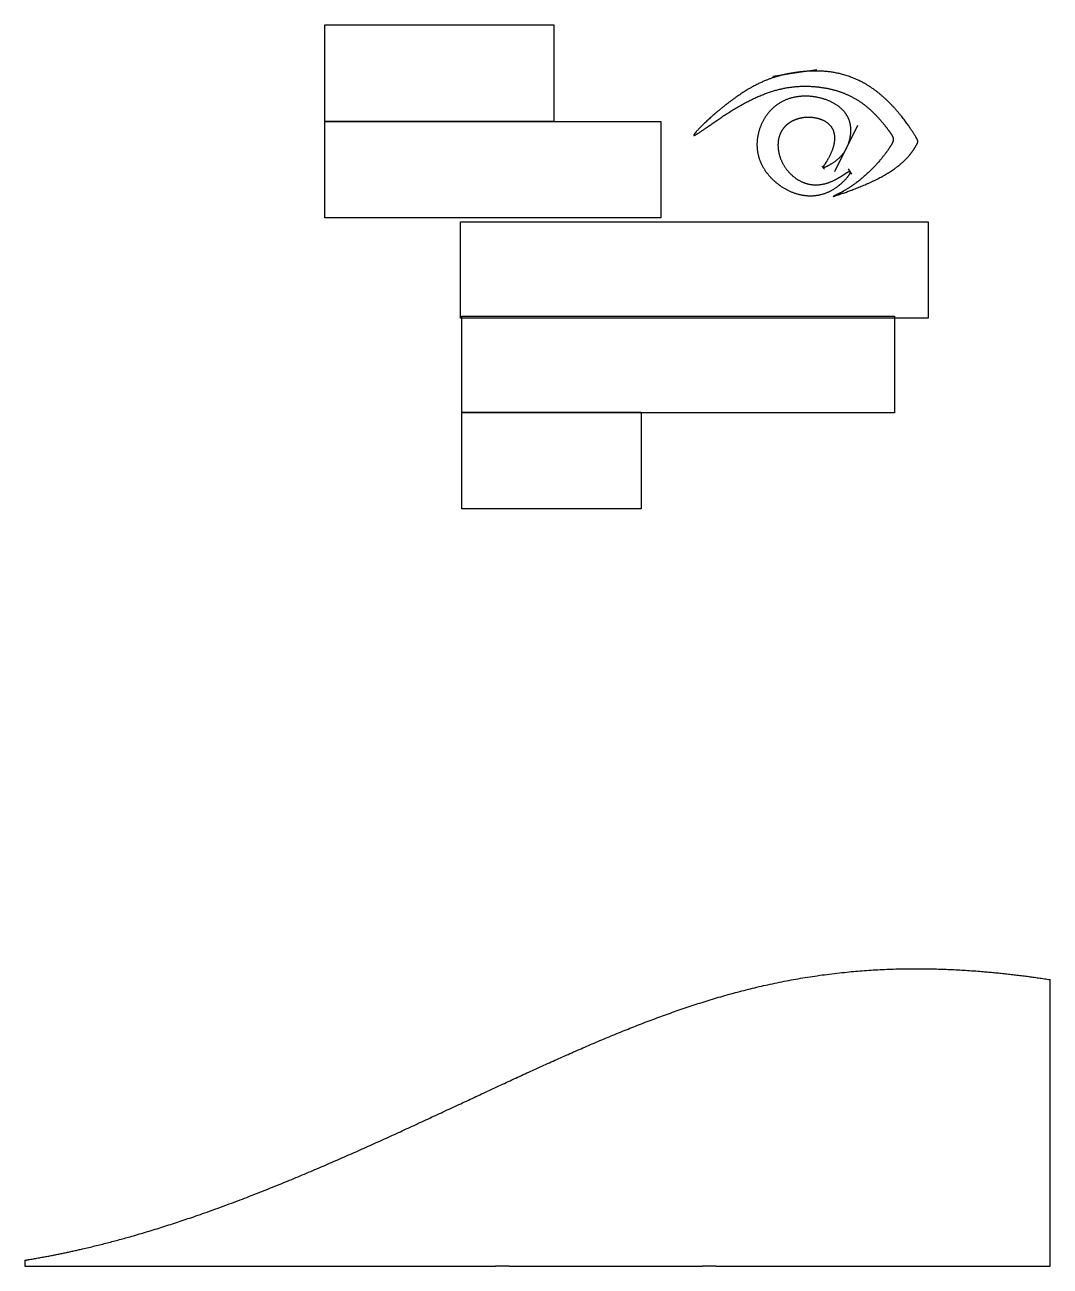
# Model space of a CAD drawing. Header units: inches. Extents: x -0.74 to 1.92, y -1.62 to 1.59.
import ezdxf

# ---------------------------------------------------------------- set-up
doc = ezdxf.new("R2010")
doc.units = ezdxf.units.IN
doc.layers.get('0').update_dxf_attribs({"linetype": 'CONTINUOUS'})

msp = doc.modelspace()

# ---------------------------------------------------------------- linework, layer by layer
for p, q in [((1.2007, 1.4588), (1.3149, 1.4761)), ((1.3613, 1.2114), (1.4213, 1.3314)), ((1.3276, 1.2251), (1.3349, 1.2176)), ((1.4056, 1.2042), (1.397, 1.2186)), ((1.9189, -1.6235), (1.9189, -0.8814)), ((-0.735, -1.6082), (-0.735, -1.6235)), ((-0.735, -1.6235), (0.4834, -1.6235)), ((0.5189, -1.6231), (1.0189, -1.6231)), ((1.0544, -1.6235), (1.9189, -1.6235))]:
    msp.add_line(p, q)
for points in [[(0.6346, 1.3414), (0.0413, 1.3414), (0.0413, 1.5914), (0.6346, 1.5914)], [(0.0413, 1.0914), (0.0413, 1.3414), (0.9108, 1.3414), (0.9108, 1.0914)], [(1.6034, 0.8314), (0.3929, 0.8314), (0.3929, 1.0814), (1.6034, 1.0814)], [(1.5157, 0.5867), (0.3957, 0.5867), (0.3957, 0.8367), (1.5157, 0.8367)], [(0.8599, 0.3383), (0.3957, 0.3383), (0.3957, 0.5883), (0.8599, 0.5883)]]:
    msp.add_lwpolyline(points, close=True)
for points in [[(0.9963, 1.3051), (0.9962, 1.3057), (0.9971, 1.3078), (1.0015, 1.3135), (1.0129, 1.3258), (1.035, 1.347), (1.0626, 1.3713), (1.0933, 1.3955), (1.1245, 1.4173), (1.1543, 1.4347), (1.1815, 1.4475), (1.2057, 1.4562), (1.2273, 1.462), (1.2473, 1.466), (1.2677, 1.4691), (1.2913, 1.4716), (1.3191, 1.4724), (1.3508, 1.4702), (1.3853, 1.4632), (1.4209, 1.4502), (1.4557, 1.4308), (1.4878, 1.4056), (1.5158, 1.3773), (1.5388, 1.3491), (1.5564, 1.3245), (1.5683, 1.3061), (1.575, 1.2949), (1.5772, 1.2898), (1.5761, 1.286), (1.5722, 1.2785), (1.5645, 1.2656), (1.551, 1.2481), (1.5301, 1.228), (1.5015, 1.2077), (1.4673, 1.1891), (1.4312, 1.1731), (1.3979, 1.1604), (1.372, 1.1516), (1.357, 1.1467), (1.355, 1.1462), (1.3653, 1.1506), (1.3848, 1.1604), (1.4095, 1.1758), (1.4354, 1.196), (1.4596, 1.2189), (1.4803, 1.242), (1.4963, 1.2626), (1.5071, 1.2786), (1.5129, 1.2896), (1.5137, 1.2972), (1.5101, 1.3049), (1.5025, 1.3159), (1.4911, 1.3308), (1.4764, 1.3486), (1.4586, 1.3675), (1.4381, 1.3852), (1.4153, 1.4005), (1.3907, 1.4128), (1.3648, 1.422), (1.338, 1.4283), (1.3106, 1.4319), (1.2826, 1.4331), (1.254, 1.4315), (1.2244, 1.4267), (1.1937, 1.4183), (1.1619, 1.4059), (1.1291, 1.3898), (1.0962, 1.3706), (1.0646, 1.3499), (1.0364, 1.3301), (1.0138, 1.3141), (1.002, 1.3064), (0.9974, 1.3042), (0.9963, 1.3046), (0.9963, 1.3051)], [(1.3313, 1.2214), (1.3316, 1.221), (1.3332, 1.2211), (1.3384, 1.2232), (1.3509, 1.2293), (1.3702, 1.2424), (1.3871, 1.2605), (1.3973, 1.2826), (1.4026, 1.3053), (1.4031, 1.3269), (1.3988, 1.3465), (1.3894, 1.3639), (1.3747, 1.3791), (1.3552, 1.3918), (1.3317, 1.4014), (1.3057, 1.4072), (1.2787, 1.4085), (1.2522, 1.4048), (1.2277, 1.3958), (1.2063, 1.382), (1.1886, 1.3641), (1.1751, 1.3431), (1.1658, 1.3203), (1.1608, 1.2969), (1.16, 1.2739), (1.1633, 1.2518), (1.1707, 1.2308), (1.182, 1.2112), (1.1972, 1.193), (1.2157, 1.1767), (1.2372, 1.1628), (1.261, 1.1525), (1.2863, 1.147), (1.3119, 1.1472), (1.3368, 1.1533), (1.3596, 1.1648), (1.379, 1.1798), (1.3934, 1.1951), (1.4016, 1.2073), (1.4029, 1.2134), (1.3972, 1.2119), (1.3854, 1.2039), (1.3686, 1.1928), (1.3481, 1.1825), (1.3256, 1.1764), (1.3024, 1.176), (1.2799, 1.1817), (1.2593, 1.1931), (1.2417, 1.2091), (1.2278, 1.2281), (1.2184, 1.2489), (1.2137, 1.2701), (1.2139, 1.2906), (1.2189, 1.3094), (1.2285, 1.3254), (1.2425, 1.3382), (1.2602, 1.3472), (1.2808, 1.352), (1.303, 1.3524), (1.3249, 1.348), (1.3439, 1.3385), (1.3573, 1.3238), (1.3633, 1.3045), (1.3613, 1.282), (1.3529, 1.2588), (1.3417, 1.2386), (1.3341, 1.2276), (1.3312, 1.2231), (1.3309, 1.2217), (1.3313, 1.2214)]]:
    msp.add_open_spline(points, degree=5)
for points, degree, knots in [([(-0.735, -1.6082), (-0.7258, -1.6067), (-0.6766, -1.5984), (-0.5882, -1.581), (-0.4624, -1.5499), (-0.3021, -1.4997), (-0.1186, -1.4308), (0.0597, -1.3559), (0.2333, -1.2775), (0.4031, -1.1981), (0.5703, -1.1197), (0.7369, -1.0446), (0.9057, -0.9757), (1.0805, -0.917), (1.2664, -0.8734), (1.465, -0.8501), (1.6386, -0.8501), (1.7772, -0.8616), (1.8724, -0.8742), (1.9189, -0.8814)], 5, [0.0863106, 0.0863106, 0.0863106, 0.0863106, 0.0863106, 0.0863106, 0.0888889, 0.1, 0.1111111, 0.1222222, 0.1333333, 0.1444444, 0.1555556, 0.1666667, 0.1777778, 0.1888889, 0.2, 0.2111111, 0.2222222, 0.2333333, 0.2435627, 0.2435627, 0.2435627, 0.2435627, 0.2435627, 0.2435627]), ([(0.5189, -1.6231), (0.5111, -1.6231), (0.5018, -1.6233), (0.4907, -1.6235), (0.4868, -1.6235), (0.4834, -1.6235)], 3, [1.36384708, 1.36384708, 1.36384708, 1.36384708, 1.42298504, 1.42298504, 1.44828181, 1.44828181, 1.44828181, 1.44828181]), ([(1.0544, -1.6235), (1.051, -1.6235), (1.047, -1.6235), (1.036, -1.6233), (1.0267, -1.6231), (1.0189, -1.6231)], 3, [1.27941234, 1.27941234, 1.27941234, 1.27941234, 1.30470911, 1.30470911, 1.36384708, 1.36384708, 1.36384708, 1.36384708])]:
    msp.add_open_spline(points, degree=degree, knots=knots)

doc.saveas('drawing.dxf')
